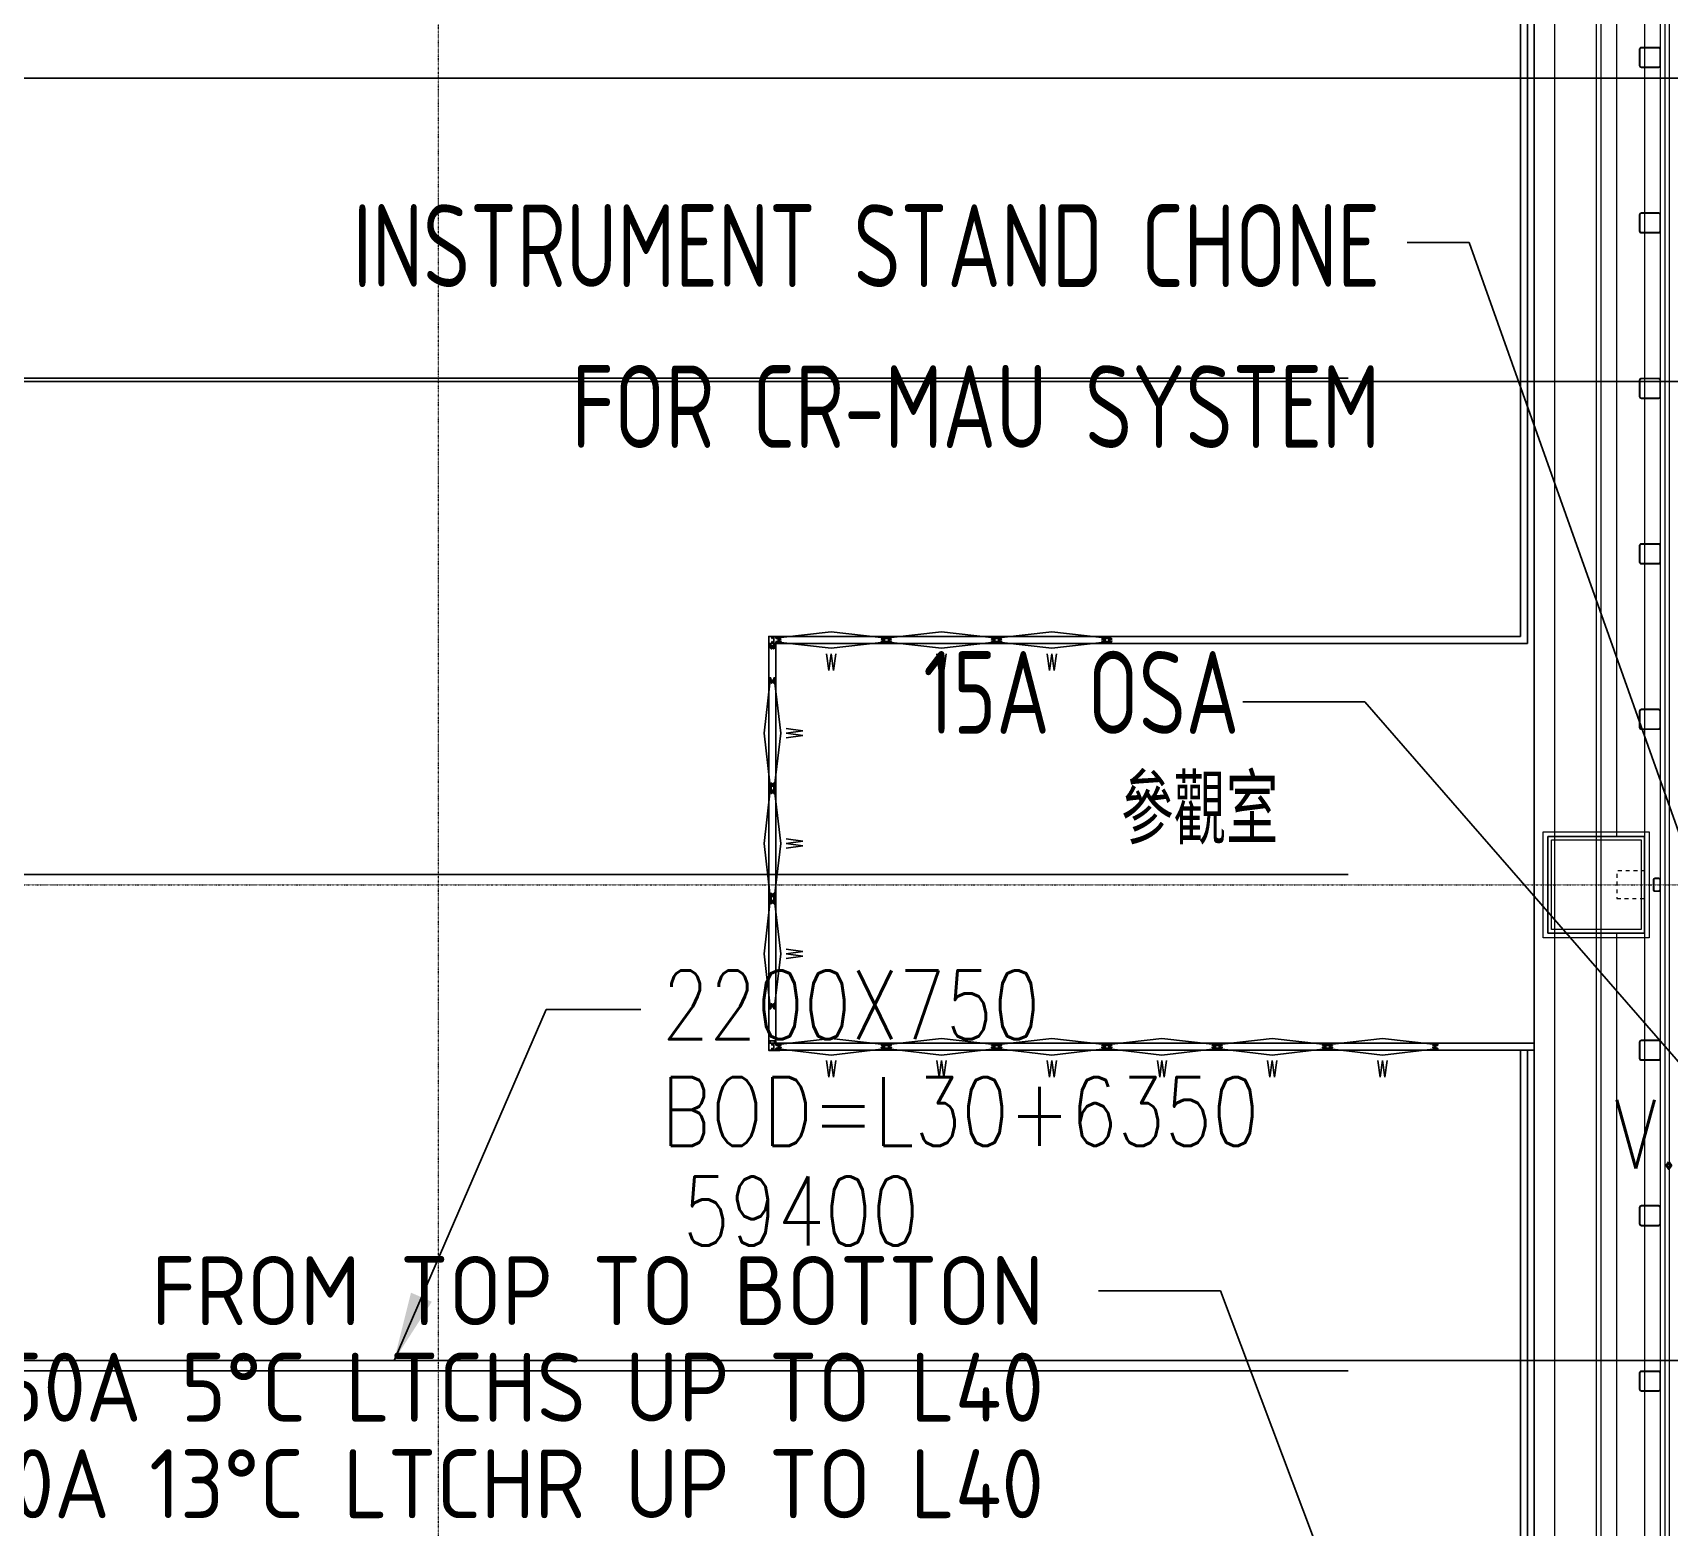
# Model space of a CAD drawing. Extents: x -32000 to 416743, y -254124 to 144214.
# Drawn here: x 232260 to 244130, y 55340 to 66179 of the extents above; entities that cross this region are included whole.
import ezdxf
from ezdxf.enums import TextEntityAlignment as Align

# ---------------------------------------------------------------- set-up
doc = ezdxf.new("R2010")
doc.units = 0
doc.header["$LTSCALE"] = 10
for name, pattern in [('H12PL4$0$JJP_三點線', [0.9, 0.3, -0.15, 0, -0.15, 0, -0.15, 0, -0.15]), ('H12PL4$0$JJP_虛線(退縮線、投影線、地下室範圍、非屬本工程、圖面分區)', [0.45, 0.3, -0.15]), ('H12PL4$0$TAI_虛線', [5.644, 2.822, -2.822]), ('XFM7P40ICA$0$H12PL4$0$JJP_三點線', [0.9, 0.3, -0.15, 0, -0.15, 0, -0.15, 0, -0.15])]:
    doc.linetypes.add(name, pattern=pattern)
for name, color, linetype in [('H12PL4$0$A-WALL-EX', 252, 'Continuous'), ('H12PL4$0$A-WALL-IN', 252, 'Continuous'), ('H12PL4$0$S-COL', 252, 'Continuous'), ('H12PL4$0$S-GRID', 252, 'Continuous'), ('H12PL4$0$S-SLAB-SHOW', 252, 'Continuous'), ('X-F2-L30-FS-PIPE$0$F-SK-LINE3', 100, 'Continuous'), ('XFAC-F-IS-OSA-40-南棟$0$E-IT-DIM', 250, 'Continuous'), ('XFAC-F-IS-OSA-40-南棟$0$IC-PNL-TXT', 250, 'Continuous'), ('XFAC-F-IS-OSA-40-南棟$0$XFAC-F-ISEQ40-南棟$0$I-IA-P1A-TEXT', 250, 'Continuous'), ('XFDP30$0$A-CR-TXT', 250, 'Continuous'), ('XFDP30$0$A-Partition-Col', 1, 'Continuous'), ('XFDP30$0$A-W-P1S (50K)', 2, 'Continuous'), ('XFDP30$0$A-W-P2D (50K)', 2, 'Continuous'), ('XFDP30$0$A-WINDOW (50K)', 15, 'Continuous'), ('XFM1D40$0$M-CWTR-TEXT', 250, 'Continuous'), ('XFM1D40$0$M-HVAC-CMDUCT', 150, 'Continuous'), ('XFM1D40$0$M-PIPE-TEXT-ARROR', 250, 'Continuous'), ('XFM2P40$0$$0$M-PIPE-TEXT', 250, 'Continuous'), ('XFM2P40$0$$0$M-PIPE-TEXT-ARROR', 250, 'Continuous'), ('XFM7P40ICA$0$H12PL4$0$A-WALL-EX', 252, 'Continuous'), ('XFM7P40ICA$0$H12PL4$0$L40_19_SIAGE1', 252, 'Continuous'), ('XFM7P40ICA$0$H12PL4$0$L40_19_SIAGE3', 252, 'Continuous'), ('XFM7P40ICA$0$H12PL4$0$L40_19_STEEL2', 252, 'Continuous'), ('XFM7P40ICA$0$H12PL4$0$L40_19_STEEL3', 252, 'Continuous'), ('XFM7P40ICA$0$H12PL4$0$S-GRID', 252, 'Continuous')]:
    doc.layers.add(name, color=color, linetype=linetype)
doc.layers.add('XFDP30$0$A-Area (50K)', color=7, linetype='Continuous', plot=False)
doc.styles.add('XFAC-F-IS-OSA-40-南棟$0$aa-txt', font='isocp.shx', dxfattribs={"bigfont": 'chineset.shx'})
doc.styles.add('XFAC-F-IS-OSA-40-南棟$0$XFAC-F-IS-OSA-40-南棟$0$aa-txt', font='isocp.shx', dxfattribs={"bigfont": 'chineset.shx'})
doc.styles.add('XFAC-F-IS-OSA-40-南棟$0$XFAC-F-ISEQ40-南棟$0$aa-txt', font='isocp.shx', dxfattribs={"bigfont": 'chineset.shx'})
doc.styles.add('XFDP30$0$15P6-XFDP10$0$AA-TXT', font='simplex.shx', dxfattribs={"width": 0.8, "bigfont": 'chineset.shx'})
doc.styles.add('XFDP30$0$AA-TXT', font='isocp.shx', dxfattribs={"width": 0.8, "bigfont": 'china.shx'})
doc.styles.add('XFM1D40$0$12P7-XCM2P10$0$AA-TXT', font='simplex.shx', dxfattribs={"bigfont": 'china.shx'})
doc.styles.add('XFM1D40$0$STANDARD', font='SIMPLEX', dxfattribs={"bigfont": 'BIGFONT'})
doc.styles.add('XFM2P40$0$$0$aa-txt', font='isocp.shx', dxfattribs={"bigfont": 'chineset.shx'})
doc.dimstyles.new('XFAC-F-IS-OSA-40-南棟$0$XFAC-F-IS-OSA-40-南棟$0$adim-200', dxfattribs={"dimscale": 200, "dimtxt": 0.3, "dimasz": 0.25, "dimexe": 0.1, "dimexo": 0.5, "dimgap": 0.15, "dimtad": 0, "dimdec": 4, "dimzin": 3, "dimdsep": 46, "dimtxsty": 'XFAC-F-IS-OSA-40-南棟$0$XFAC-F-IS-OSA-40-南棟$0$aa-txt', "dimcen": 2.5, "dimclrd": 256, "dimclre": 256, "dimclrt": 256, "dimadec": 0, "dimazin": 0, "dimtfac": 1, "dimtdec": 0, "dimtmove": 0, "dimatfit": 3, "dimfxl": 1, "dimtolj": 1, "dimtzin": 0, "dimarcsym": 0})
doc.dimstyles.new('XFAC-F-IS-OSA-40-南棟$0$XFAC-F-ISEQ40-南棟$0$adim-200', dxfattribs={"dimscale": 200, "dimtxt": 0.3, "dimasz": 0.25, "dimexe": 0.1, "dimexo": 0.5, "dimgap": 0.15, "dimtad": 0, "dimdec": 4, "dimzin": 3, "dimdsep": 46, "dimtxsty": 'XFAC-F-IS-OSA-40-南棟$0$XFAC-F-ISEQ40-南棟$0$aa-txt', "dimcen": 2.5, "dimclrd": 256, "dimclre": 256, "dimclrt": 256, "dimadec": 0, "dimazin": 0, "dimtfac": 1, "dimtdec": 0, "dimtmove": 0, "dimatfit": 3, "dimfxl": 1, "dimtolj": 1, "dimtzin": 0, "dimarcsym": 0})
doc.dimstyles.new('XFM1D40$0$Standard', dxfattribs={"dimtxt": 0.18, "dimasz": 0.18, "dimexe": 0.18, "dimexo": 0.0625, "dimgap": 0.09, "dimtad": 0, "dimtih": 1, "dimtoh": 1, "dimdec": 4, "dimzin": 0, "dimdsep": 46, "dimtxsty": 'XFM1D40$0$STANDARD', "dimcen": 0.09, "dimadec": 0, "dimazin": 0, "dimtfac": 1, "dimtdec": 4, "dimtofl": 0, "dimtmove": 0, "dimatfit": 3, "dimfxl": 1, "dimtolj": 1, "dimtzin": 0, "dimarcsym": 0})
doc.dimstyles.new('XFM2P40$0$$0$adim-200', dxfattribs={"dimscale": 200, "dimtxt": 0.3, "dimasz": 2.5, "dimexe": 0.1, "dimexo": 0.5, "dimgap": 0.15, "dimtad": 0, "dimdec": 4, "dimzin": 3, "dimdsep": 46, "dimtxsty": 'XFM2P40$0$$0$aa-txt', "dimcen": 2.5, "dimclrd": 256, "dimclre": 256, "dimclrt": 256, "dimadec": 0, "dimazin": 0, "dimtfac": 1, "dimtdec": 4, "dimtmove": 0, "dimatfit": 3, "dimfxl": 1, "dimtolj": 1, "dimtzin": 0, "dimarcsym": 0})

# ---------------------------------------------------------------- blocks, each defined once
blk = doc.blocks.new('H12PL4')
at = {"layer": 'H12PL4$0$A-WALL-EX', "lineweight": 0, "flags": 128}
for points in [[(244100, 30500), (244100, 91700)], [(244100, 30500), (244100, 91700)], [(244100, 30500), (244100, 91700)], [(244100, 30500), (244100, 91700)], [(244100, 30500), (244100, 90150)], [(243950, 74650), (243950, 60350)], [(243950, 59650), (243950, 45350)]]:
    blk.add_lwpolyline(points, dxfattribs=at)
at = {"layer": 'H12PL4$0$A-WALL-EX', "linetype": 'H12PL4$0$JJP_虛線(退縮線、投影線、地下室範圍、非屬本工程、圖面分區)', "lineweight": 0, "flags": 128}
for points in [[(243600, 68925), (243600, 66075)], [(243750, 60350), (243750, 67400)], [(243600, 65925), (243600, 63075)], [(243600, 62925), (243600, 60350)], [(243600, 59650), (243600, 57075)], [(243750, 52600), (243750, 59650)], [(243600, 56925), (243600, 54075)]]:
    blk.add_lwpolyline(points, dxfattribs=at)
at = {"layer": 'H12PL4$0$A-WALL-IN', "lineweight": 0, "flags": 128}
for points in [[(243150, 90465), (243150, 30500)], [(243300, 60350), (243300, 74650)], [(243300, 45350), (243300, 59650)]]:
    blk.add_lwpolyline(points, dxfattribs=at)
at = {"layer": 'H12PL4$0$S-COL', "lineweight": 0, "flags": 128}
blk.add_lwpolyline([(243250, 59650), (243950, 59650), (243950, 60350), (243250, 60350)], close=True, dxfattribs=at)
at = {"layer": 'H12PL4$0$S-COL', "linetype": 'H12PL4$0$TAI_虛線', "lineweight": 0, "flags": 128}
blk.add_lwpolyline([(243750, 59900), (243950, 59900), (243950, 60100), (243750, 60100)], close=True, dxfattribs=at)
at = {"layer": 'H12PL4$0$S-GRID', "linetype": 'H12PL4$0$JJP_三點線', "lineweight": 0}
for p, q in [((235200, 128250), (235200, -28000)), ((243600, 128250), (243600, -28000)), ((-29000, 60000), (289600, 60000))]:
    blk.add_line(p, q, dxfattribs=at)
at = {"layer": 'H12PL4$0$S-SLAB-SHOW', "lineweight": 0, "flags": 128}
blk.add_lwpolyline([(244130, 89560), (244130, 30500)], dxfattribs=at)
blk = doc.blocks.new('XFDP30$0$XBDP15$0$TP1-50-Partition_Col-L')
for p, q in [((-1.1, -2.4), (0.3, -2.4)), ((0.4, -1.6), (0.4, -2.3)), ((0.5, -1.6), (0.4, -1.6)), ((0.5, -1.6), (0.5, -2.3))]:
    blk.add_line(p, q)
at = {"linetype": 'Continuous', "ltscale": 5}
blk.add_line((-1.1, -2.5), (0.3, -2.5), dxfattribs=at)
for points in [[(-1.6, 2.6), (-1.6, 2.5), (-1.6, 2.6), (2.5, 2.6), (2.5, 4.4), (2.5, 5.2), (2.5, 5.2), (2.5, 5.4), (2.6, 5.4), (2.6, -2.6), (-5.4, -2.6), (-5.4, -2.5), (-5.2, -2.5), (-5.2, -2.5), (-4.4, -2.5), (2.3, -2.5, 0.414214), (2.5, -2.3), (2.5, 2.5), (-1.6, 2.5)], [(-1.6, 2.7), (-2.3, 2.7, -0.414213), (-2.4, 2.8), (-2.4, 4.3), (-2.5, 4.3), (-2.5, 2.8, 0.414213), (-2.3, 2.6), (-1.6, 2.6), (-1.6, 2.7)], [(0.4, 1.6), (0.4, 2.3, 0.414213), (0.3, 2.4), (-1.1, 2.4), (-1.1, 2.5), (0.3, 2.5, -0.414213), (0.5, 2.3), (0.5, 1.6), (0.4, 1.6)], [(1.6, 2.7), (2.3, 2.7, 0.414213), (2.4, 2.8), (2.4, 4.3), (2.5, 4.3), (2.5, 2.8, -0.414213), (2.3, 2.6), (1.6, 2.6), (1.6, 2.7)], [(0.4, -1.6), (0.4, -2.3, -0.414213), (0.3, -2.4), (-1.1, -2.4), (-1.1, -2.5), (0.3, -2.5, 0.414213), (0.5, -2.3), (0.5, -1.6), (0.4, -1.6)]]:
    blk.add_lwpolyline(points, format="xyb")
for points in [[(2.2, 4.2), (-2.2, 4.2, 0.414214), (-2.3, 4.1), (-2.3, 3.2, 0.414214), (-2.2, 3.2), (-1.3, 3.2, -0.414214), (-1.1, 3), (-1.1, 2.9, -0.414214), (-1.3, 2.7), (-1.9, 2.7), (-1.9, 2.8), (-1.3, 2.8, 0.414214), (-1.2, 2.9), (-1.2, 3, 0.414214), (-1.3, 3.1), (-2.2, 3.1, -0.414214), (-2.4, 3.2), (-2.4, 4.1, -0.414214), (-2.2, 4.3), (2.2, 4.3, -0.414214), (2.4, 4.1), (2.4, 3.2, -0.414214), (2.2, 3.1), (1.3, 3.1, 0.414214), (1.2, 3), (1.2, 2.9, 0.414214), (1.3, 2.8), (1.9, 2.8), (1.9, 2.7), (1.3, 2.7, -0.414214), (1.1, 2.9), (1.1, 3, -0.414214), (1.3, 3.2), (2.2, 3.2, 0.414214), (2.3, 3.2), (2.3, 4.1, 0.414214)], [(-1.1, -2.2), (-1.1, 2.2, -0.414214), (-1, 2.3), (-0.1, 2.3, -0.414214), (0, 2.2), (0, 1.3, 0.414214), (0.2, 1.1), (0.3, 1.1, 0.414214), (0.4, 1.3), (0.4, 1.9), (0.4, 1.9), (0.4, 1.3, -0.414214), (0.3, 1.2), (0.2, 1.2, -0.414214), (0.1, 1.3), (0.1, 2.2, 0.414214), (-0.1, 2.4), (-1, 2.4, 0.414214), (-1.1, 2.2), (-1.1, -2.2, 0.414214), (-1, -2.4), (-0.1, -2.4, 0.414214), (0.1, -2.2), (0.1, -1.3, -0.414214), (0.2, -1.2), (0.3, -1.2, -0.414214), (0.4, -1.3), (0.4, -1.9), (0.4, -1.9), (0.4, -1.3, 0.414214), (0.3, -1.1), (0.2, -1.1, 0.414214), (0, -1.3), (0, -2.2, -0.414214), (-0.1, -2.3), (-1, -2.3, -0.414214)]]:
    blk.add_lwpolyline(points, format="xyb", close=True)
for radius in [0.12, 0.18]:
    blk.add_arc((0.3, -2.3), radius, 270, 0)
blk = doc.blocks.new('XFDP30$0$XBDP15$0$GAW513-1-昇')
blk.add_lwpolyline([(14, -8, 1), (12, -7), (11, -9), (3, 1), (10, 8), (11, 8), (11, 0, 0.414214), (11, 0), (12, 0, 0.414214), (12, 0), (12, 10), (10, 10), (12, 10), (10, 10), (-8, -8), (-4, -8, 1), (-4, -7), (-5, -7), (-2, -4), (-2, -10), (-2, -10, 0.754301), (-3, -10), (-2, -11, 0.309364), (-2, -11), (0, -10), (0, -2), (2, 0), (11, -10, 0.520567), (12, -10)], format="xyb", close=True)
blk = doc.blocks.new('XFDP30$0$XBDP15$0$連窗視窗框')
for points in [[(25, 4), (25, -13, -0.414214), (22, -15), (13, -15, -0.414214), (10, -13), (10, -12, -0.300714), (11, -10), (11, -1, 0.414214), (10, 0), (-11, 0, 0.414214), (-11, -1), (-11, -10, -0.300714), (-11, -12), (-11, -13, -0.414214), (-13, -15), (-22, -15, -0.414214), (-25, -13), (-25, 4), (-20, 4, -1), (-20, 3), (-24, 3), (-24, 1), (0, 1), (0, 5), (-4, 5, -1), (-4, 7), (3, 7), (4, 6), (4, 7), (8, 7), (8, 22), (10, 22)], [(24, 3), (23, 3), (23, 5), (2, 5), (2, 1), (11, 1, -0.414214), (13, -1), (13, -10, -0.267949), (12, -11), (12, -11, 0.277698), (12, -12), (12, -13, 0.414214), (13, -14), (22, -14, 0.414214), (24, -13), (24, 0), (21, 0), (21, 1), (24, 1)], [(-24, -13, 0.414214), (-22, -14), (-13, -14, 0.414214), (-12, -13), (-12, -12, 0.277698), (-12, -11), (-12, -11, -0.267949), (-13, -10), (-13, -1, 0.414214), (-14, 0), (-24, 0)]]:
    blk.add_lwpolyline(points, format="xyb", close=True)
blk.add_lwpolyline([(9, 20), (9, 7), (21, 7), (10, 20)], close=True)
blk = doc.blocks.new('XFDP30$0$XBDP15$0$TP1-50-Partition_Col-w-side')
at = {"xscale": 0.1000000000003638, "yscale": 0.1000000000003638, "zscale": 0.1000000000003638, "rotation": 270}
for name, p in [('XFDP30$0$XBDP15$0$連窗視窗框', (1.5, 0)), ('XFDP30$0$XBDP15$0$GAW513-1-昇', (2.7, 1.7))]:
    blk.add_blockref(name, p, dxfattribs=at)
blk = doc.blocks.new('XFDP30$0$Window-120')
blk.add_lwpolyline([(57.3, -7.5), (1.8, -2.3), (0, -2.3), (0, 2.3), (1.8, 2.3), (57.3, 7.5), (112.8, 2.3), (114.6, 2.3), (114.6, -2.3), (112.8, -2.3)], close=True)
at = {"color": 1, "style": 'XFDP30$0$15P6-XFDP10$0$AA-TXT', "width": 0.8}
blk.add_text('W', height=15, dxfattribs=at).set_placement((57.3, -20), align=Align.MIDDLE)
blk = doc.blocks.new('XFDP30$0$XBDP15$0$GS-525庫板崁合材')
at = {"ltscale": 5.5}
blk.add_lwpolyline([(-6, 29), (-9, 29, 0.414214), (-11, 27), (-11, 1, 0.414214), (-9, 0), (9, 0, 0.414214), (11, 1), (11, 27, 0.414214), (9, 29), (6, 29), (6, 28), (9, 28, -0.414214), (10, 27), (10, 1, -0.414214), (9, 1), (-9, 1, -0.414214), (-10, 1), (-10, 27, -0.414214), (-9, 28), (-6, 28)], format="xyb", close=True, dxfattribs=at)
blk = doc.blocks.new('XFDP30$0$XBDP15$0$TP1-50-Partition_Col-w')
at = {"yscale": 0.1000000000003638}
for name, p, xscale, zscale, rotation in [('XFDP30$0$XBDP15$0$GAW513-1-昇', (-2.7, 1.7), -0.1000000000003638, 0.1, 90), ('XFDP30$0$XBDP15$0$連窗視窗框', (-1.5, 0), -0.1000000000003638, 0.1, 90), ('XFDP30$0$XBDP15$0$GS-525庫板崁合材', (1.4, 0), 0.1000000000003638, 0.1000000000003638, 90), ('XFDP30$0$XBDP15$0$連窗視窗框', (1.5, 0), 0.1000000000003638, 0.1000000000003638, 270), ('XFDP30$0$XBDP15$0$GAW513-1-昇', (2.7, 1.7), 0.1000000000003638, 0.1000000000003638, 270)]:
    blk.add_blockref(name, p, dxfattribs=dict(at, xscale=xscale, zscale=zscale, rotation=rotation))
blk = doc.blocks.new('XFDP30')
at = {"layer": 'XFDP30$0$A-Area (50K)'}
blk.add_lwpolyline([(175950, 89650), (174600, 89650), (174600, 350), (243151, 350), (243151, 37225), (239940, 37225), (239940, 44550), (235500, 44550), (235500, 50025), (243150, 50025), (243151, 89650), (185250, 89650), (185250, 86290), (175950, 86290)], close=True, dxfattribs=at)
at = {"layer": 'XFDP30$0$A-W-P1S (50K)'}
for p, q in [((243051, 61800, 0), (243051, 89975, 0)), ((243101, 61750), (243101, 90025, 0)), ((243051, 54600), (243051, 58800)), ((243101, 54550), (243101, 58800))]:
    blk.add_line(p, q, dxfattribs=at)
at = {"layer": 'XFDP30$0$A-W-P2D (50K)'}
for p, q in [((237600, 58800), (237600, 61800)), ((243051, 61800, 0), (237600, 61800)), ((237650, 58850), (237650, 61750)), ((243101, 61750), (237650, 61750)), ((243151, 58800), (237600, 58800)), ((243151, 58850), (237650, 58850))]:
    blk.add_line(p, q, dxfattribs=at)
at = {"layer": 'XFDP30$0$A-Partition-Col', "yscale": 10, "zscale": 10}
for name, p, xscale, rotation in [('XFDP30$0$XBDP15$0$TP1-50-Partition_Col-L', (237625, 61775), 10, 180), ('XFDP30$0$XBDP15$0$TP1-50-Partition_Col-w-side', (237625, 61748), -10, 90), ('XFDP30$0$XBDP15$0$TP1-50-Partition_Col-w-side', (237625, 61500, 0), -10, 90), ('XFDP30$0$XBDP15$0$TP1-50-Partition_Col-w', (237625, 60700, 0), -10, 90), ('XFDP30$0$XBDP15$0$TP1-50-Partition_Col-w', (237625, 59900, 0), -10, 90), ('XFDP30$0$XBDP15$0$TP1-50-Partition_Col-w-side', (237625, 59100, 0), 10, 90), ('XFDP30$0$XBDP15$0$TP1-50-Partition_Col-w-side', (237651, 58825), -10, 180), ('XFDP30$0$XBDP15$0$TP1-50-Partition_Col-w', (238451, 58825), 10, 180), ('XFDP30$0$XBDP15$0$TP1-50-Partition_Col-w', (239251, 58825), 10, 180), ('XFDP30$0$XBDP15$0$TP1-50-Partition_Col-w', (240051, 58825), 10, 180), ('XFDP30$0$XBDP15$0$TP1-50-Partition_Col-w', (240851, 58825), 10, 180), ('XFDP30$0$XBDP15$0$TP1-50-Partition_Col-w', (241651, 58825), 10, 180), ('XFDP30$0$XBDP15$0$TP1-50-Partition_Col-w-side', (242451, 58825), 10, 180)]:
    blk.add_blockref(name, p, dxfattribs=dict(at, xscale=xscale, rotation=rotation))
for name, p, xscale in [('XFDP30$0$XBDP15$0$TP1-50-Partition_Col-w-side', (237651, 61775), 10), ('XFDP30$0$XBDP15$0$TP1-50-Partition_Col-w', (238451, 61775), -10), ('XFDP30$0$XBDP15$0$TP1-50-Partition_Col-w', (239251, 61775), -10), ('XFDP30$0$XBDP15$0$TP1-50-Partition_Col-w', (240051, 61775), -10), ('XFDP30$0$XBDP15$0$TP1-50-Partition_Col-L', (237625, 58825), -10)]:
    blk.add_blockref(name, p, dxfattribs=dict(at, xscale=xscale))
at = {"layer": 'XFDP30$0$A-WINDOW (50K)', "xscale": -6.55, "yscale": 8, "zscale": 8}
for p in [(238426, 61775, 0), (239226, 61775, 0), (240026, 61775, 0), (238426, 58825, 0), (239226, 58825, 0), (240026, 58825, 0), (240826, 58825, 0), (241626, 58825, 0), (242426, 58825, 0)]:
    blk.add_blockref('XFDP30$0$Window-120', p, dxfattribs=at)
at = {"layer": 'XFDP30$0$A-WINDOW (50K)', "xscale": -6.550000000000003, "yscale": 8.000000000000004, "zscale": 8, "rotation": 90}
for p in [(237625, 61475), (237625, 60675), (237625, 59875)]:
    blk.add_blockref('XFDP30$0$Window-120', p, dxfattribs=at)
at = {"layer": 'XFDP30$0$A-CR-TXT', "style": 'XFDP30$0$AA-TXT', "width": 0.8}
blk.add_text('參觀室', height=500, dxfattribs=at).set_placement((240724, 60571, 0), align=Align.MIDDLE)
blk = doc.blocks.new('XFM7P40ICA$0$H12PL4')
at = {"layer": 'XFM7P40ICA$0$H12PL4$0$A-WALL-EX', "lineweight": 0, "flags": 128}
for points in [[(243150, 90465), (243150, 30500)], [(244065, 90115), (244065, 30500)], [(244100, 30500), (244100, 90115)], [(243300, 30500), (243300, 89650)], [(243600, 89650), (243600, 30500)], [(243635, 30500), (243635, 89650)], [(244130, 89560), (244130, 30500)]]:
    blk.add_lwpolyline(points, dxfattribs=at)
at = {"layer": 'XFM7P40ICA$0$H12PL4$0$L40_19_SIAGE1', "lineweight": 0}
for p, q in [((244100, 30525), (244100, 90500)), ((243150, 75300), (243150, 44700))]:
    blk.add_line(p, q, dxfattribs=at)
at = {"layer": 'XFM7P40ICA$0$H12PL4$0$L40_19_SIAGE3', "lineweight": 0}
for p, q in [((244065, 75000), (244065, 30525)), ((243300, 60350), (243300, 74650)), ((243300, 45300), (243300, 59650))]:
    blk.add_line(p, q, dxfattribs=at)
at = {"layer": 'XFM7P40ICA$0$H12PL4$0$L40_19_SIAGE3', "lineweight": 0, "flags": 128}
blk.add_lwpolyline([(243215, 59615), (243215, 60385), (243985, 60385), (243985, 59615)], close=True, dxfattribs=at)
at = {"layer": 'XFM7P40ICA$0$H12PL4$0$L40_19_STEEL2', "lineweight": 0, "flags": 128}
for points in [[(243250, 59650), (243250, 60350), (243950, 60350), (243950, 59650)], [(243275, 59675), (243275, 60325), (243925, 60325), (243925, 59675)]]:
    blk.add_lwpolyline(points, close=True, dxfattribs=at)
at = {"layer": 'XFM7P40ICA$0$H12PL4$0$L40_19_STEEL3', "lineweight": 0, "flags": 128}
for points in [[(243915, 65938.5), (243915, 66061.5, -0.4142136), (243928.5, 66075), (244051.5, 66075, -0.4142136), (244065, 66061.5), (244065, 65938.5, -0.4142136), (244051.5, 65925), (243928.5, 65925, -0.4142136)], [(243919.5, 65938.5), (243919.5, 66061.5, -0.4142136), (243928.5, 66070.5), (244051.5, 66070.5, -0.4142136), (244060.5, 66061.5), (244060.5, 65938.5, -0.4142136), (244051.5, 65929.5), (243928.5, 65929.5, -0.4142136)], [(243915, 64738.5), (243915, 64861.5, -0.4142136), (243928.5, 64875), (244051.5, 64875, -0.4142136), (244065, 64861.5), (244065, 64738.5, -0.4142136), (244051.5, 64725), (243928.5, 64725, -0.4142136)], [(243919.5, 64738.5), (243919.5, 64861.5, -0.4142136), (243928.5, 64870.5), (244051.5, 64870.5, -0.4142136), (244060.5, 64861.5), (244060.5, 64738.5, -0.4142136), (244051.5, 64729.5), (243928.5, 64729.5, -0.4142136)], [(243915, 63538.5), (243915, 63661.5, -0.4142136), (243928.5, 63675), (244051.5, 63675, -0.4142136), (244065, 63661.5), (244065, 63538.5, -0.4142136), (244051.5, 63525), (243928.5, 63525, -0.4142136)], [(243919.5, 63538.5), (243919.5, 63661.5, -0.4142136), (243928.5, 63670.5), (244051.5, 63670.5, -0.4142136), (244060.5, 63661.5), (244060.5, 63538.5, -0.4142136), (244051.5, 63529.5), (243928.5, 63529.5, -0.4142136)], [(243915, 62338.5), (243915, 62461.5, -0.4142136), (243928.5, 62475), (244051.5, 62475, -0.4142136), (244065, 62461.5), (244065, 62338.5, -0.4142136), (244051.5, 62325), (243928.5, 62325, -0.4142136)], [(243919.5, 62338.5), (243919.5, 62461.5, -0.4142136), (243928.5, 62470.5), (244051.5, 62470.5, -0.4142136), (244060.5, 62461.5), (244060.5, 62338.5, -0.4142136), (244051.5, 62329.5), (243928.5, 62329.5, -0.4142136)], [(243915, 61138.5), (243915, 61261.5, -0.4142136), (243928.5, 61275), (244051.5, 61275, -0.4142136), (244065, 61261.5), (244065, 61138.5, -0.4142136), (244051.5, 61125), (243928.5, 61125, -0.4142136)], [(243919.5, 61138.5), (243919.5, 61261.5, -0.4142136), (243928.5, 61270.5), (244051.5, 61270.5, -0.4142136), (244060.5, 61261.5), (244060.5, 61138.5, -0.4142136), (244051.5, 61129.5), (243928.5, 61129.5, -0.4142136)], [(244015, 59963.5), (244015, 60036.5, -0.4142136), (244028.5, 60050), (244051.5, 60050, -0.4142136), (244065, 60036.5), (244065, 59963.5, -0.4142136), (244051.5, 59950), (244028.5, 59950, -0.4142136)], [(244019.5, 59963.5), (244019.5, 60036.5, -0.4142136), (244028.5, 60045.5), (244051.5, 60045.5, -0.4142136), (244060.5, 60036.5), (244060.5, 59963.5, -0.4142136), (244051.5, 59954.5), (244028.5, 59954.5, -0.4142136)], [(243915, 58738.5), (243915, 58861.5, -0.4142136), (243928.5, 58875), (244051.5, 58875, -0.4142136), (244065, 58861.5), (244065, 58738.5, -0.4142136), (244051.5, 58725), (243928.5, 58725, -0.4142136)], [(243919.5, 58738.5), (243919.5, 58861.5, -0.4142136), (243928.5, 58870.5), (244051.5, 58870.5, -0.4142136), (244060.5, 58861.5), (244060.5, 58738.5, -0.4142136), (244051.5, 58729.5), (243928.5, 58729.5, -0.4142136)], [(243915, 57538.5), (243915, 57661.5, -0.4142136), (243928.5, 57675), (244051.5, 57675, -0.4142136), (244065, 57661.5), (244065, 57538.5, -0.4142136), (244051.5, 57525), (243928.5, 57525, -0.4142136)], [(243919.5, 57538.5), (243919.5, 57661.5, -0.4142136), (243928.5, 57670.5), (244051.5, 57670.5, -0.4142136), (244060.5, 57661.5), (244060.5, 57538.5, -0.4142136), (244051.5, 57529.5), (243928.5, 57529.5, -0.4142136)], [(243915, 56338.5), (243915, 56461.5, -0.4142136), (243928.5, 56475), (244051.5, 56475, -0.4142136), (244065, 56461.5), (244065, 56338.5, -0.4142136), (244051.5, 56325), (243928.5, 56325, -0.4142136)], [(243919.5, 56338.5), (243919.5, 56461.5, -0.4142136), (243928.5, 56470.5), (244051.5, 56470.5, -0.4142136), (244060.5, 56461.5), (244060.5, 56338.5, -0.4142136), (244051.5, 56329.5), (243928.5, 56329.5, -0.4142136)]]:
    blk.add_lwpolyline(points, format="xyb", close=True, dxfattribs=at)
at = {"layer": 'XFM7P40ICA$0$H12PL4$0$S-GRID', "linetype": 'XFM7P40ICA$0$H12PL4$0$JJP_三點線', "lineweight": 0}
for p, q in [((235200, 128250), (235200, -28000)), ((243600, 128250), (243600, -28000)), ((-29000, 60000), (289600, 60000))]:
    blk.add_line(p, q, dxfattribs=at)
blk = doc.blocks.new('XFM7P40ICA')
blk.add_blockref('XFM7P40ICA$0$H12PL4', (0, 0))
blk = doc.blocks.new('X-F2-L30-FS-PIPE')
at = {"layer": 'X-F2-L30-FS-PIPE$0$F-SK-LINE3'}
for p, q in [((225684, 63675), (241800, 63675)), ((231600, 60075), (241800, 60075)), ((225684, 56475), (241800, 56475))]:
    blk.add_line(p, q, dxfattribs=at)
blk = doc.blocks.new('XFM1D40')
at = {"layer": 'XFM1D40$0$M-HVAC-CMDUCT'}
for p, q in [((174600, 65850), (245350, 65850)), ((174600, 63650), (245350, 63650)), ((244750, 56550), (174600, 56550))]:
    blk.add_line(p, q, dxfattribs=at)
at = {"layer": 'DEFPOINTS', "color": 2, "style": 'XFM1D40$0$12P7-XCM2P10$0$AA-TXT', "width": 0.8}
blk.add_text('59400', height=500, dxfattribs=at).set_placement((236974.8, 57633.2), align=Align.MIDDLE_LEFT)
at = {"layer": 'XFM1D40$0$M-CWTR-TEXT', "style": 'XFM1D40$0$12P7-XCM2P10$0$AA-TXT', "width": 0.8}
for s, p in [('2200X750', (236824.7, 59129.2)), ('BOD=L30+6350', (236819.8, 58355.7)), ('V.D', (243732.1, 58191.1))]:
    blk.add_text(s, height=500, dxfattribs=at).set_placement(p, align=Align.MIDDLE_LEFT)
at = {"layer": 'XFM1D40$0$M-PIPE-TEXT-ARROR'}
blk.add_leader([(234880.4, 56550), (235984.1, 59095.5), (236670.2, 59095.5)], dimstyle='XFM1D40$0$Standard', override={"dimasz": 500}, dxfattribs=at)
blk = doc.blocks.new('XFM2P40')
at = {"layer": 'XFM2P40$0$$0$M-PIPE-TEXT', "style": 'XFM2P40$0$$0$aa-txt'}
for s, p in [('FROM TOP TO BOTTON', (239594, 57056)), ('250A 5%%DC LTCHS UP TO L40', (239594, 56356)), ('250A 13%%DC LTCHR UP TO L40', (239594, 55656))]:
    blk.add_text(s, height=500, dxfattribs=at).set_placement(p, align=Align.MIDDLE_RIGHT)
at = {"layer": 'XFM2P40$0$$0$M-PIPE-TEXT-ARROR'}
blk.add_leader([(242669, 52290), (240875, 57056), (239989, 57056)], dimstyle='XFM2P40$0$$0$adim-200', dxfattribs=at)
blk = doc.blocks.new('XFAC-F-IS-OSA-40-南棟$0$A$C6b9e34aa')
at = {"layer": 'XFAC-F-IS-OSA-40-南棟$0$XFAC-F-ISEQ40-南棟$0$I-IA-P1A-TEXT', "style": 'XFAC-F-IS-OSA-40-南棟$0$XFAC-F-ISEQ40-南棟$0$aa-txt', "width": 0.8}
for s, p in [('INSTRUMENT STAND CHONE', (242032, 64935)), ('FOR CR-MAU SYSTEM', (242032, 63768))]:
    blk.add_text(s, height=600, dxfattribs=at).set_placement(p, align=Align.TOP_RIGHT)
blk.add_text('15A OSA', height=600, dxfattribs=at).set_placement((241011, 61095), align=Align.RIGHT)
at = {"layer": 'XFAC-F-IS-OSA-40-南棟$0$XFAC-F-ISEQ40-南棟$0$I-IA-P1A-TEXT'}
for points, dimstyle in [([(244617, 59200), (242679, 64658), (242229, 64658)], 'XFAC-F-IS-OSA-40-南棟$0$XFAC-F-ISEQ40-南棟$0$adim-200'), ([(244610, 58241), (241923, 61326), (241037, 61326)], 'XFAC-F-IS-OSA-40-南棟$0$XFAC-F-IS-OSA-40-南棟$0$adim-200')]:
    blk.add_leader(points, dimstyle=dimstyle, override={"dimasz": 2.5}, dxfattribs=at)
blk = doc.blocks.new('XFAC-F-IS-OSA-40-南棟')
at = {"layer": 'XFAC-F-IS-OSA-40-南棟$0$E-IT-DIM'}
blk.add_blockref('XFAC-F-IS-OSA-40-南棟$0$A$C6b9e34aa', (0, 0), dxfattribs=at)
at = {"layer": 'XFAC-F-IS-OSA-40-南棟$0$IC-PNL-TXT', "style": 'XFAC-F-IS-OSA-40-南棟$0$aa-txt', "width": 0.8}
for tag, p in [('PDP', (401602, 10269)), ('PLC', (402402, 10269)), ('PLC', (403202, 10269)), ('PLC', (404002, 10269))]:
    blk.add_attdef(tag, text='', height=400, rotation=180, dxfattribs=at).set_placement(p, align=Align.MIDDLE)
at = {"layer": 'XFAC-F-IS-OSA-40-南棟$0$IC-PNL-TXT', "color": 9, "style": 'XFAC-F-IS-OSA-40-南棟$0$aa-txt', "width": 0.8}
blk.add_attdef('PLC', text='', height=400, rotation=180, dxfattribs=at).set_placement((404802, 10269), align=Align.MIDDLE)

msp = doc.modelspace()

# ---------------------------------------------------------------- block references
for name in ['H12PL4', 'XFM7P40ICA', 'XFM1D40', 'XFDP30', 'X-F2-L30-FS-PIPE', 'XFAC-F-IS-OSA-40-南棟', 'XFM2P40']:
    msp.add_blockref(name, (0, 0))

doc.saveas('drawing.dxf')
